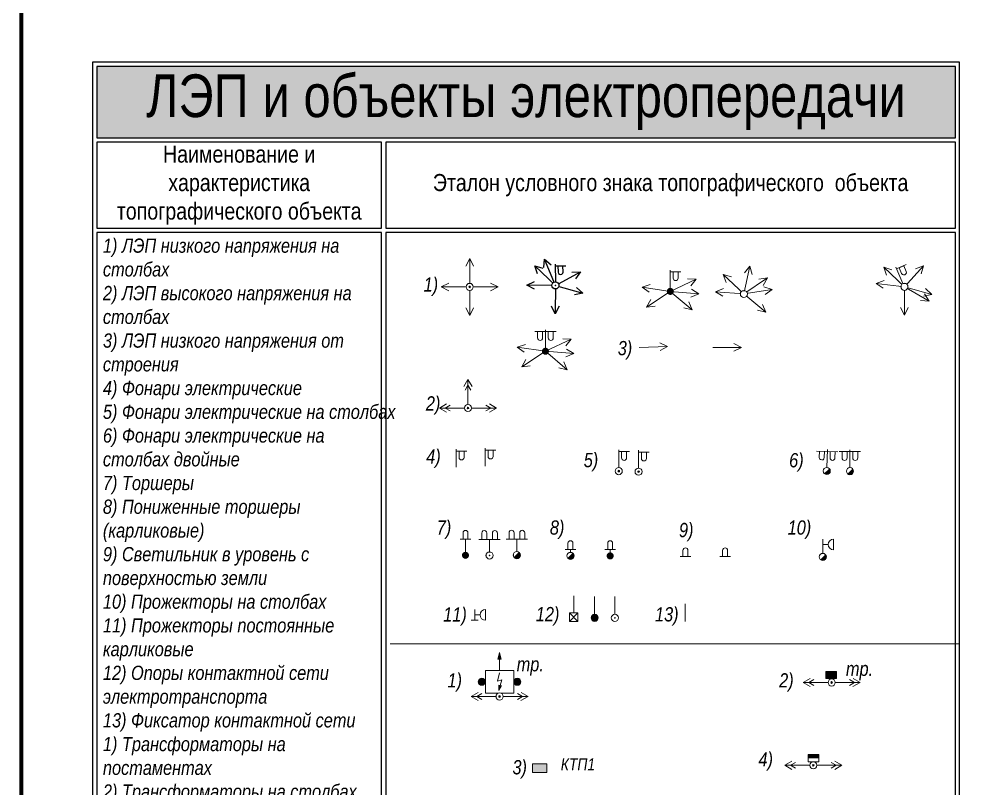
# Model space of a CAD drawing. Header units: metres. Extents: x -331 to 695, y -18 to 691.
# Drawn here: x -6.2 to 61.1, y 455.5 to 509.5 of the extents above; entities that cross this region are included whole.
import ezdxf

# ---------------------------------------------------------------- set-up
doc = ezdxf.new("R2010")
doc.units = ezdxf.units.M
doc.linetypes.add('СП_Граница маскировки', pattern=[3, 0, -3])
doc.layers.add('10 ЛЭП и объекты электропередачи', color=1, linetype='Continuous', lineweight=20, true_color=0xff0000)
doc.styles.add('СП_Д', font='ARIALNI.TTF')
doc.styles.add('СП_Р', font='ARIALN.TTF')

# ---------------------------------------------------------------- blocks, each defined once
blk = doc.blocks.new('*U413')
at = {"color": 0, "linetype": 'СП_Граница маскировки', "lineweight": 0}
blk.add_wipeout([(1.1, 2.25), (1.1, 1.36), (1.07, 1.23), (1, 1.11), (0.88, 1.04), (0.75, 1.01), (0.61, 1.04), (0.5, 1.12), (0.43, 1.23), (0.4, 1.36), (0.4, 2.25)], dxfattribs=at)
at = {"color": 0, "linetype": 'Continuous', "lineweight": -2}
for points in [[(0, 2.5), (0, 0)], [(0, 2.25), (1.5, 2.25)]]:
    blk.add_lwpolyline(points, dxfattribs=at)
blk.add_lwpolyline([(0.4, 2.25), (0.4, 1.36, 1), (1.1, 1.36), (1.1, 2.25)], format="xyb", dxfattribs=at)
blk = doc.blocks.new('*U569')
at = {"color": 0, "linetype": 'Continuous', "lineweight": -2}
for points in [[(0, 2.5), (0, 0)], [(0, 1.75), (0.75, 1.75)]]:
    blk.add_lwpolyline(points, dxfattribs=at)
at = {"color": 0, "linetype": 'СП_Граница маскировки', "lineweight": 0}
blk.add_wipeout([(0.5, 0), (0.43, 0.25), (0.25, 0.43), (0, 0.5), (-0.25, 0.43), (-0.43, 0.25), (-0.5, 0), (-0.43, -0.25), (-0.25, -0.43), (0, -0.5), (0.25, -0.43), (0.43, -0.25)], dxfattribs=at)
at = {"linetype": 'Continuous', "lineweight": -2}
h = blk.add_hatch(color=0, dxfattribs=at)
h.dxf.hatch_style = 1
h.paths.add_polyline_path([(0.5, 0, 0.198912), (0.35, 0.35), (-0.35, -0.35, 0.668179)])
at = {"color": 0, "linetype": 'Continuous', "lineweight": -2}
blk.add_lwpolyline([(1.5, 1), (1.5, 2.5, 1), (1.5, 1, -0.157631)], format="xyb", dxfattribs=at)
blk.add_circle((0, 0), 0.5, dxfattribs=at)
blk = doc.blocks.new('*U456')
at = {"color": 0, "linetype": 'Continuous', "lineweight": 20}
for points in [[(0, 1.5), (0, 0)], [(-0.5, 0), (0.5, 0)], [(0.75, 0.75), (0, 0.75)]]:
    blk.add_lwpolyline(points, dxfattribs=at)
blk.add_lwpolyline([(1.5, 1.5, 0.999417), (1.5, 0), (1.5, 1.5)], format="xyb", dxfattribs=at)
blk = doc.blocks.new('*U455')
at = {"lineweight": -2}
blk.add_hatch(color=0, dxfattribs=at).paths.add_polyline_path([(-0.24, 1.6), (0.24, 1.6), (0, 2.54)])
at = {"color": 0, "lineweight": -2}
for points in [[(0, 2.54), (0, 2.54), (-0.24, 1.6), (0.24, 1.6), (0, 2.54)], [(0, 0), (0, 1.6)]]:
    blk.add_lwpolyline(points, dxfattribs=at)
blk = doc.blocks.new('*U624')
at = {"linetype": 'Continuous', "lineweight": -2}
h = blk.add_hatch(color=0, dxfattribs=at)
h.dxf.hatch_style = 1
h.paths.add_polyline_path([(-0.75, 0.5), (-0.75, -0.5), (0.75, -0.5), (0.75, 0.5)])
at = {"color": 0, "linetype": 'Continuous', "lineweight": -2}
blk.add_lwpolyline([(0.75, 0.5), (0.75, -0.5), (-0.75, -0.5), (-0.75, 0.5)], close=True, dxfattribs=at)
at = {"color": 0, "linetype": 'Continuous', "lineweight": -2, "style": 'СП_Д', "flags": 4}
blk.add_attdef('ВИД', (2.09, -0.12), '', height=1.7, dxfattribs=at)
blk = doc.blocks.new('*U454')
at = {"linetype": 'Continuous', "lineweight": -2}
blk.add_hatch(color=0, dxfattribs=at).paths.add_polyline_path([(-0.75, 1), (-0.75, 0.5), (0.75, 0.5), (0.75, 1)])
at = {"color": 0, "linetype": 'Continuous', "lineweight": -2, "flags": 128}
for points in [[(0.75, 1), (-0.75, 1)], [(-0.75, 1), (-0.75, 0)], [(-0.75, 0), (0.75, 0)], [(0.75, 0), (0.75, 1)]]:
    blk.add_lwpolyline(points, dxfattribs=at)
blk = doc.blocks.new('*U623')
at = {"linetype": 'Continuous', "lineweight": -2}
h = blk.add_hatch(color=0, dxfattribs=at)
h.dxf.hatch_style = 1
h.paths.add_polyline_path([(-3, 0, 1), (-2, 0, 1)])
h = blk.add_hatch(color=0, dxfattribs=at)
h.dxf.hatch_style = 1
h.paths.add_polyline_path([(2, 0, 1), (3, 0, 1)])
h = blk.add_hatch(color=0, dxfattribs=at)
h.dxf.hatch_style = 1
h.paths.add_polyline_path([(-0.09, -1.23), (0.29, -0.58), (-0.09, -0.48)])
at = {"color": 0, "linetype": 'Continuous', "lineweight": -2}
blk.add_lwpolyline([(2, 1.59), (2, -1.59), (-2, -1.59), (-2, 1.59)], close=True, dxfattribs=at)
for points in [[(-0.01, 1.23), (-0.31, 0.1)], [(-0.31, 0.1), (0.31, 0.26)], [(0.31, 0.26), (0.1, -0.53)], [(-0.09, -1.23), (-0.09, -0.48)], [(-0.09, -0.48), (0.29, -0.58)], [(-0.09, -1.23), (0.29, -0.58)]]:
    blk.add_lwpolyline(points, dxfattribs=at)
for centre in [(-2.5, 0), (2.5, 0)]:
    blk.add_circle(centre, 0.5, dxfattribs=at)
blk = doc.blocks.new('*U622')
at = {"linetype": 'Continuous', "lineweight": -2}
h = blk.add_hatch(color=0, dxfattribs=at)
h.dxf.hatch_style = 1
h.paths.add_polyline_path([(1, 0), (1, 1.2), (-1, 1.2), (-1, 0)])
at = {"color": 0, "linetype": 'Continuous', "lineweight": -2}
blk.add_lwpolyline([(-1, 0), (1, 0), (1, 1.2), (-1, 1.2)], close=True, dxfattribs=at)
at = {"color": 0, "linetype": 'Continuous', "lineweight": -2, "style": 'СП_Д'}
blk.add_attdef('КТП_001', (2.95, 0.29), '', height=1.7, dxfattribs=at)
blk = doc.blocks.new('*U568')
at = {"linetype": 'Continuous', "lineweight": -2}
h = blk.add_hatch(color=0, dxfattribs=at)
h.dxf.hatch_style = 1
h.paths.add_polyline_path([(0.5, 0, 1), (-0.5, 0, 1)])
at = {"color": 0, "linetype": 'СП_Граница маскировки', "lineweight": 0}
blk.add_wipeout([(-0.35, 0.9), (-0.35, 1.79), (-0.32, 1.92), (-0.25, 2.04), (-0.13, 2.11), (0, 2.14), (0.14, 2.11), (0.25, 2.03), (0.32, 1.92), (0.35, 1.79), (0.35, 0.9)], dxfattribs=at)
at = {"color": 0, "linetype": 'Continuous', "lineweight": -2}
blk.add_lwpolyline([(0.35, 0.9), (0.35, 1.79, 1), (-0.35, 1.79), (-0.35, 0.9)], format="xyb", dxfattribs=at)
for points in [[(0.75, 0.9), (-0.75, 0.9)], [(0, 0.9), (0, 0.5)]]:
    blk.add_lwpolyline(points, dxfattribs=at)
blk = doc.blocks.new('*U450')
at = {"color": 0, "linetype": 'СП_Граница маскировки', "lineweight": 0}
blk.add_wipeout([(-0.35, 0), (-0.35, 0.89), (-0.32, 1.02), (-0.25, 1.14), (-0.13, 1.21), (0, 1.24), (0.14, 1.21), (0.25, 1.13), (0.32, 1.02), (0.35, 0.89), (0.35, 0)], dxfattribs=at)
at = {"color": 0, "linetype": 'Continuous', "lineweight": -2}
blk.add_lwpolyline([(0.75, 0), (-0.75, 0)], dxfattribs=at)
blk.add_lwpolyline([(0.35, 0), (0.35, 0.89, 1), (-0.35, 0.89), (-0.35, 0)], format="xyb", dxfattribs=at)
blk = doc.blocks.new('*U567')
at = {"color": 0, "linetype": 'СП_Граница маскировки', "lineweight": 0}
blk.add_wipeout([(-0.35, 0.9), (-0.35, 1.79), (-0.32, 1.92), (-0.25, 2.04), (-0.13, 2.11), (0, 2.14), (0.14, 2.11), (0.25, 2.03), (0.32, 1.92), (0.35, 1.79), (0.35, 0.9)], dxfattribs=at)
at = {"linetype": 'Continuous', "lineweight": -2}
h = blk.add_hatch(color=0, dxfattribs=at)
h.dxf.hatch_style = 1
h.paths.add_polyline_path([(0.5, 0, 0.198912), (0.35, 0.35), (-0.35, -0.35, 0.668179)])
at = {"color": 0, "linetype": 'Continuous', "lineweight": -2}
blk.add_lwpolyline([(0.35, 0.9), (0.35, 1.79, 1), (-0.35, 1.79), (-0.35, 0.9)], format="xyb", dxfattribs=at)
for points in [[(0.75, 0.9), (-0.75, 0.9)], [(0, 0.9), (0, 0.5)]]:
    blk.add_lwpolyline(points, dxfattribs=at)
at = {"color": 0, "linetype": 'Continuous', "lineweight": 5}
blk.add_lwpolyline([(0.35, 0.35), (-0.35, -0.35)], dxfattribs=at)
at = {"color": 0, "linetype": 'Continuous', "lineweight": -2}
blk.add_circle((0, 0), 0.5, dxfattribs=at)
blk = doc.blocks.new('СП_3.31.1')
at = {"color": 0, "linetype": 'СП_Граница маскировки', "lineweight": 0}
blk.add_wipeout([(0.5, 0), (0.43, 0.25), (0.25, 0.43), (0, 0.5), (-0.25, 0.43), (-0.43, 0.25), (-0.5, 0), (-0.43, -0.25), (-0.25, -0.43), (0, -0.5), (0.25, -0.43), (0.43, -0.25)], dxfattribs=at)
at = {"linetype": 'Continuous', "lineweight": 20}
h = blk.add_hatch(color=0, dxfattribs=at)
h.dxf.hatch_style = 1
h.paths.add_polyline_path([(0.12, 0, 1), (-0.12, 0, 1)])
at = {"color": 0, "linetype": 'Continuous', "lineweight": 20}
blk.add_circle((0, 0), 0.5, dxfattribs=at)
at = {"color": 7, "linetype": 'Continuous', "lineweight": 20}
blk.add_circle((0, 0), 0.12, dxfattribs=at)
blk = doc.blocks.new('*U557')
at = {"color": 1, "linetype": 'Continuous', "lineweight": -2}
for points in [[(-3, -0.58), (-4, 0), (-3.01, 0.57)], [(-2.51, -0.4), (-3.2, 0), (-2.51, 0.4)], [(2.51, 0.4), (3.2, 0), (2.51, -0.4)], [(3.01, 0.57), (4, 0), (3, -0.58)], [(0, 0), (-4, 0)], [(0, 0), (4, 0)]]:
    blk.add_lwpolyline(points, dxfattribs=at)
at = {"color": 7, "linetype": 'Continuous', "lineweight": -2}
blk.add_blockref('СП_3.31.1', (0, 0), dxfattribs=at)
blk = doc.blocks.new('*U558')
at = {"color": 1, "linetype": 'Continuous', "lineweight": -2}
for points in [[(-0.57, 3.01), (0, 4), (0.58, 3)], [(-0.4, 2.51), (0, 3.2), (0.4, 2.51)], [(0, 0), (0, 4)], [(-3, -0.58), (-4, 0), (-3.01, 0.57)], [(-2.51, -0.4), (-3.2, 0), (-2.51, 0.4)], [(2.51, 0.4), (3.2, 0), (2.51, -0.4)], [(3.01, 0.57), (4, 0), (3, -0.58)], [(0, 0), (-4, 0)], [(0, 0), (4, 0)]]:
    blk.add_lwpolyline(points, dxfattribs=at)
at = {"color": 7, "linetype": 'Continuous', "lineweight": -2}
blk.add_blockref('СП_3.31.1', (0, 0), dxfattribs=at)
blk = doc.blocks.new('*U583')
at = {"color": 0, "linetype": 'Continuous', "lineweight": -2}
for points in [[(-0.54, 2.93), (0, 4), (0.54, 2.93)], [(0, 0), (0, 4)], [(-2.93, -0.54), (-4, 0), (-2.93, 0.54)], [(0, 0), (-4, 0)], [(0, 0), (4, 0)], [(2.93, 0.54), (4, 0), (2.93, -0.54)], [(0, 0), (0, -4)], [(-0.54, -2.93), (0, -4), (0.54, -2.93)]]:
    blk.add_lwpolyline(points, dxfattribs=at)
at = {"color": 7, "linetype": 'Continuous', "lineweight": -2}
blk.add_blockref('СП_3.31.1', (0, 0), dxfattribs=at)
blk = doc.blocks.new('*U824')
at = {"color": 0, "linetype": 'СП_Граница маскировки', "lineweight": 0}
for points in [[(1.1, 2.75), (1.1, 1.86), (1.07, 1.73), (1, 1.61), (0.88, 1.54), (0.75, 1.51), (0.61, 1.54), (0.5, 1.62), (0.43, 1.73), (0.4, 1.86), (0.4, 2.75)], [(0.5, 0), (0.43, 0.25), (0.25, 0.43), (0, 0.5), (-0.25, 0.43), (-0.43, 0.25), (-0.5, 0), (-0.43, -0.25), (-0.25, -0.43), (0, -0.5), (0.25, -0.43), (0.43, -0.25)]]:
    blk.add_wipeout(points, dxfattribs=at)
at = {"linetype": 'Continuous', "lineweight": -2}
h = blk.add_hatch(color=0, dxfattribs=at)
h.dxf.hatch_style = 1
h.paths.add_polyline_path([(0.12, 0, 1), (-0.12, 0, 1)])
at = {"color": 0, "linetype": 'Continuous', "lineweight": -2}
for points in [[(0, 3), (0, 0.5)], [(0, 2.75), (1.5, 2.75)]]:
    blk.add_lwpolyline(points, dxfattribs=at)
blk.add_lwpolyline([(0.4, 2.75), (0.4, 1.86, 1), (1.1, 1.86), (1.1, 2.75)], format="xyb", dxfattribs=at)
for radius in [0.5, 0.12]:
    blk.add_circle((0, 0), radius, dxfattribs=at)
blk = doc.blocks.new('*U823')
at = {"color": 0, "linetype": 'СП_Граница маскировки', "lineweight": 0}
for points in [[(1.1, 2.75), (1.1, 1.86), (1.07, 1.73), (1, 1.61), (0.88, 1.54), (0.75, 1.51), (0.61, 1.54), (0.5, 1.62), (0.43, 1.73), (0.4, 1.86), (0.4, 2.75)], [(0.5, 0), (0.43, 0.25), (0.25, 0.43), (0, 0.5), (-0.25, 0.43), (-0.43, 0.25), (-0.5, 0), (-0.43, -0.25), (-0.25, -0.43), (0, -0.5), (0.25, -0.43), (0.43, -0.25)]]:
    blk.add_wipeout(points, dxfattribs=at)
at = {"linetype": 'Continuous', "lineweight": -2}
h = blk.add_hatch(color=0, dxfattribs=at)
h.dxf.hatch_style = 1
h.paths.add_polyline_path([(0.12, 0, 1), (-0.12, 0, 1)])
at = {"color": 0, "linetype": 'Continuous', "lineweight": -2}
for points in [[(0, 3), (0, 0.5)], [(0, 2.75), (1.5, 2.75)]]:
    blk.add_lwpolyline(points, dxfattribs=at)
blk.add_lwpolyline([(0.4, 2.75), (0.4, 1.86, 1), (1.1, 1.86), (1.1, 2.75)], format="xyb", dxfattribs=at)
for radius in [0.5, 0.12]:
    blk.add_circle((0, 0), radius, dxfattribs=at)
blk = doc.blocks.new('*U826')
at = {"color": 0, "linetype": 'СП_Граница маскировки', "lineweight": 0}
for points in [[(-0.4, 2.75), (-0.4, 1.86), (-0.43, 1.73), (-0.5, 1.61), (-0.62, 1.54), (-0.75, 1.51), (-0.89, 1.54), (-1, 1.62), (-1.07, 1.73), (-1.1, 1.86), (-1.1, 2.75)], [(1.1, 2.75), (1.1, 1.86), (1.07, 1.73), (1, 1.61), (0.88, 1.54), (0.75, 1.51), (0.61, 1.54), (0.5, 1.62), (0.43, 1.73), (0.4, 1.86), (0.4, 2.75)], [(0.5, 0), (0.43, 0.25), (0.25, 0.43), (0, 0.5), (-0.25, 0.43), (-0.43, 0.25), (-0.5, 0), (-0.43, -0.25), (-0.25, -0.43), (0, -0.5), (0.25, -0.43), (0.43, -0.25)]]:
    blk.add_wipeout(points, dxfattribs=at)
at = {"linetype": 'Continuous', "lineweight": -2}
h = blk.add_hatch(color=0, dxfattribs=at)
h.dxf.hatch_style = 1
h.paths.add_polyline_path([(0.5, 0, 0.198912), (0.35, 0.35), (-0.35, -0.35, 0.668179)])
at = {"color": 0, "linetype": 'Continuous', "lineweight": -2}
for points in [[(0, 2.75), (-1.5, 2.75)], [(0, 3), (0, 0.5)], [(0, 2.75), (1.5, 2.75)]]:
    blk.add_lwpolyline(points, dxfattribs=at)
for points in [[(-0.4, 2.75), (-0.4, 1.86, -1), (-1.1, 1.86), (-1.1, 2.75)], [(0.4, 2.75), (0.4, 1.86, 1), (1.1, 1.86), (1.1, 2.75)]]:
    blk.add_lwpolyline(points, format="xyb", dxfattribs=at)
blk.add_circle((0, 0), 0.5, dxfattribs=at)
blk = doc.blocks.new('*U825')
at = {"color": 0, "linetype": 'СП_Граница маскировки', "lineweight": 0}
for points in [[(-0.32, 2.76), (-0.34, 1.88), (-0.37, 1.74), (-0.45, 1.63), (-0.57, 1.56), (-0.7, 1.54), (-0.84, 1.57), (-0.95, 1.65), (-1.02, 1.76), (-1.04, 1.9), (-1.02, 2.78)], [(1.18, 2.72), (1.16, 1.83), (1.13, 1.7), (1.04, 1.58), (0.93, 1.51), (0.8, 1.49), (0.66, 1.52), (0.55, 1.6), (0.48, 1.72), (0.46, 1.85), (0.48, 2.74)], [(0.5, 0), (0.43, 0.25), (0.25, 0.43), (0, 0.5), (-0.25, 0.43), (-0.43, 0.25), (-0.5, 0), (-0.43, -0.25), (-0.25, -0.43), (0, -0.5), (0.25, -0.43), (0.43, -0.25)]]:
    blk.add_wipeout(points, dxfattribs=at)
at = {"linetype": 'Continuous', "lineweight": -2}
h = blk.add_hatch(color=0, dxfattribs=at)
h.dxf.hatch_style = 1
h.paths.add_polyline_path([(0.5, -0.02, 0.198912), (0.36, 0.34), (-0.36, -0.34, 0.668179)])
at = {"color": 0, "linetype": 'Continuous', "lineweight": -2}
for points in [[(0.08, 2.75), (-1.42, 2.79)], [(0.09, 3), (0.02, 0.5)], [(0.08, 2.75), (1.58, 2.7)]]:
    blk.add_lwpolyline(points, dxfattribs=at)
for points in [[(-0.32, 2.76), (-0.34, 1.88, -1), (-1.04, 1.9), (-1.02, 2.78)], [(0.48, 2.74), (0.46, 1.85, 1), (1.16, 1.83), (1.18, 2.72)]]:
    blk.add_lwpolyline(points, format="xyb", dxfattribs=at)
blk.add_circle((0, 0), 0.5, dxfattribs=at)
blk = doc.blocks.new('*U543')
at = {"linetype": 'Continuous', "lineweight": -2}
h = blk.add_hatch(color=0, dxfattribs=at)
h.dxf.hatch_style = 1
h.paths.add_polyline_path([(0.5, 0, 0.198912), (0.35, 0.35), (-0.35, -0.35, 0.668179)])
at = {"color": 0, "linetype": 'СП_Граница маскировки', "lineweight": 0}
for points in [[(-1.09, 2.26), (-1.09, 3.15), (-1.06, 3.28), (-0.98, 3.4), (-0.87, 3.47), (-0.74, 3.5), (-0.6, 3.47), (-0.49, 3.39), (-0.42, 3.28), (-0.39, 3.15), (-0.39, 2.26)], [(0.41, 2.26), (0.41, 3.14), (0.44, 3.28), (0.52, 3.39), (0.63, 3.47), (0.76, 3.49), (0.9, 3.46), (1.01, 3.39), (1.08, 3.28), (1.11, 3.14), (1.11, 2.26)]]:
    blk.add_wipeout(points, dxfattribs=at)
at = {"color": 0, "linetype": 'Continuous', "lineweight": -2}
for points in [[(-0.39, 2.26), (-0.39, 3.15, 1), (-1.09, 3.15), (-1.09, 2.26)], [(0.41, 2.26), (0.41, 3.14, -1), (1.11, 3.14), (1.11, 2.26)]]:
    blk.add_lwpolyline(points, format="xyb", dxfattribs=at)
for points in [[(0.01, 2.26), (-1.49, 2.26)], [(0.01, 2.26), (1.51, 2.26)]]:
    blk.add_lwpolyline(points, dxfattribs=at)
at = {"color": 0, "linetype": 'СП_Граница маскировки', "lineweight": 0}
blk.add_wipeout([(0.35, 0.35), (0.29, 0.41), (0.14, 0.48), (0, 0.5), (-0.19, 0.46), (-0.39, 0.32), (-0.48, 0.12), (-0.48, -0.13), (-0.43, -0.25), (-0.35, -0.35), (-0.35, -0.35)], dxfattribs=at)
at = {"color": 0, "linetype": 'Continuous', "lineweight": -2}
for points in [[(0.01, 2.26), (0, 0.5)], [(0.35, 0.35), (-0.35, -0.35)]]:
    blk.add_lwpolyline(points, dxfattribs=at)
blk.add_circle((0, 0), 0.5, dxfattribs=at)
blk = doc.blocks.new('*U547')
at = {"linetype": 'Continuous', "lineweight": -2}
h = blk.add_hatch(color=0, dxfattribs=at)
h.dxf.hatch_style = 1
h.paths.add_polyline_path([(0.5, 0, 1), (-0.5, 0, 1)])
at = {"color": 0, "linetype": 'СП_Граница маскировки', "lineweight": 0}
blk.add_wipeout([(-0.35, 2.26), (-0.35, 3.15), (-0.32, 3.28), (-0.25, 3.4), (-0.13, 3.47), (0, 3.5), (0.14, 3.47), (0.25, 3.39), (0.32, 3.28), (0.35, 3.15), (0.35, 2.26)], dxfattribs=at)
at = {"color": 0, "linetype": 'Continuous', "lineweight": -2}
blk.add_lwpolyline([(0.35, 2.26), (0.35, 3.15, 1), (-0.35, 3.15), (-0.35, 2.26)], format="xyb", dxfattribs=at)
for points in [[(0.75, 2.26), (-0.75, 2.26)], [(0, 2.26), (0, 0.5)]]:
    blk.add_lwpolyline(points, dxfattribs=at)
blk = doc.blocks.new('*U546')
at = {"color": 0, "linetype": 'СП_Граница маскировки', "lineweight": 0}
for points in [[(-1.1, 2.26), (-1.1, 3.14), (-1.08, 3.28), (-1, 3.39), (-0.89, 3.47), (-0.75, 3.49), (-0.62, 3.47), (-0.51, 3.39), (-0.43, 3.28), (-0.4, 3.15), (-0.4, 2.26)], [(0.4, 2.26), (0.4, 3.15), (0.42, 3.28), (0.5, 3.4), (0.61, 3.47), (0.75, 3.5), (0.88, 3.47), (0.99, 3.39), (1.07, 3.28), (1.1, 3.15), (1.1, 2.26)]]:
    blk.add_wipeout(points, dxfattribs=at)
at = {"color": 0, "linetype": 'ByBlock', "lineweight": -2}
for points in [[(-0.4, 2.26), (-0.4, 3.15, 1), (-1.1, 3.14), (-1.1, 2.26)], [(0.4, 2.26), (0.4, 3.15, -1), (1.1, 3.15), (1.1, 2.26)]]:
    blk.add_lwpolyline(points, format="xyb", dxfattribs=at)
for points in [[(0, 2.26), (-1.5, 2.26)], [(0, 2.26), (0, 0.5)], [(0, 2.26), (1.5, 2.26)]]:
    blk.add_lwpolyline(points, dxfattribs=at)
at = {"color": 0, "linetype": 'СП_Граница маскировки', "lineweight": 0, "ltscale": 100}
blk.add_wipeout([(-0.19, 0.46), (-0.46, 0.19), (-0.46, -0.19), (-0.19, -0.46), (0.19, -0.46), (0.46, -0.19), (0.46, 0.19), (0.19, 0.46)], dxfattribs=at)
at = {"linetype": 'Continuous', "lineweight": 20}
h = blk.add_hatch(color=7, dxfattribs=at)
h.dxf.hatch_style = 1
h.paths.add_polyline_path([(0.12, 0, 1), (-0.12, 0, 1)])
at = {"color": 0, "linetype": 'ByBlock', "lineweight": -2}
blk.add_circle((0, 0), 0.5, dxfattribs=at)
blk = doc.blocks.new('*U549')
at = {"color": 0, "linetype": 'Continuous', "lineweight": -2}
blk.add_lwpolyline([(0, 2.5), (0, 0)], dxfattribs=at)
blk = doc.blocks.new('*U790')
at = {"color": 0, "linetype": 'Continuous', "lineweight": -2}
blk.add_lwpolyline([(0, 3), (0, 0.5)], dxfattribs=at)
at = {"color": 0, "linetype": 'СП_Граница маскировки', "lineweight": 0, "ltscale": 10}
blk.add_wipeout([(-0.6, -0.6), (0.6, -0.6), (0.6, 0.6), (-0.6, 0.6)], dxfattribs=at)
at = {"color": 0, "linetype": 'Continuous', "lineweight": -2}
for points in [[(-0.6, 0.6), (0.6, -0.6)], [(0.6, 0.6), (-0.6, -0.6)]]:
    blk.add_lwpolyline(points, dxfattribs=at)
blk.add_lwpolyline([(-0.6, -0.6), (0.6, -0.6), (0.6, 0.6), (-0.6, 0.6)], close=True, dxfattribs=at)
blk = doc.blocks.new('*U791')
at = {"linetype": 'Continuous', "lineweight": -2}
h = blk.add_hatch(color=0, dxfattribs=at)
h.dxf.hatch_style = 1
h.paths.add_polyline_path([(0.5, 0, 1), (-0.5, 0, 1)])
at = {"color": 0, "linetype": 'Continuous', "lineweight": -2}
blk.add_lwpolyline([(0, 3), (0, 0.5)], dxfattribs=at)
blk.add_circle((0, 0), 0.5, dxfattribs=at)
blk = doc.blocks.new('*U792')
at = {"color": 0, "linetype": 'Continuous', "lineweight": -2}
blk.add_lwpolyline([(0, 3), (0, 0.5)], dxfattribs=at)
at = {"color": 0, "linetype": 'СП_Граница маскировки', "lineweight": 0}
blk.add_wipeout([(0.5, 0), (0.43, 0.25), (0.25, 0.43), (0, 0.5), (-0.25, 0.43), (-0.43, 0.25), (-0.5, 0), (-0.43, -0.25), (-0.25, -0.43), (0, -0.5), (0.25, -0.43), (0.43, -0.25)], dxfattribs=at)
at = {"linetype": 'Continuous', "lineweight": -2}
h = blk.add_hatch(color=0, dxfattribs=at)
h.dxf.hatch_style = 1
h.paths.add_polyline_path([(0.12, 0, 1), (-0.12, 0, 1)])
at = {"color": 0, "linetype": 'Continuous', "lineweight": -2}
blk.add_circle((0, 0), 0.5, dxfattribs=at)
blk = doc.blocks.new('*U580')
at = {"color": 1, "linetype": 'Continuous', "lineweight": -2, "true_color": 0xff0000}
for points in [[(0, 0), (4, 0)], [(2.93, 0.54), (4, 0), (2.93, -0.54)]]:
    blk.add_lwpolyline(points, dxfattribs=at)
blk = doc.blocks.new('*U581')
at = {"layer": '10 ЛЭП и объекты электропередачи', "color": 0, "linetype": 'Continuous', "lineweight": -2}
for rotation in [136.7153017676442, 112.6666931369184, 29.06516650316866, 180, 344.4912433737072, 270]:
    blk.add_blockref('*U580', (0, 0), dxfattribs=dict(at, rotation=rotation))
at = {"color": 0, "linetype": 'СП_Граница маскировки', "lineweight": 0}
for points in [[(1.04, 2.77), (1.06, 1.89), (1.04, 1.75), (0.96, 1.64), (0.85, 1.56), (0.72, 1.53), (0.58, 1.55), (0.47, 1.63), (0.39, 1.74), (0.36, 1.87), (0.34, 2.76)], [(0.5, 0), (0.43, 0.25), (0.25, 0.43), (0, 0.5), (-0.25, 0.43), (-0.43, 0.25), (-0.5, 0), (-0.43, -0.25), (-0.25, -0.43), (0, -0.5), (0.25, -0.43), (0.43, -0.25)]]:
    blk.add_wipeout(points, dxfattribs=at)
at = {"linetype": 'Continuous', "lineweight": -2}
h = blk.add_hatch(color=0, dxfattribs=at)
h.dxf.hatch_style = 1
h.paths.add_polyline_path([(0.12, 0, 1), (-0.12, 0, 1)])
at = {"color": 0, "linetype": 'Continuous', "lineweight": -2}
for points in [[(-0.06, 3), (-0.01, 0.5)], [(-0.06, 2.75), (1.44, 2.78)]]:
    blk.add_lwpolyline(points, dxfattribs=at)
blk.add_lwpolyline([(0.34, 2.76), (0.36, 1.87, 1), (1.06, 1.89), (1.04, 2.77)], format="xyb", dxfattribs=at)
blk.add_circle((0, 0), 0.5, dxfattribs=at)
blk = doc.blocks.new('*U650')
at = {"color": 0, "linetype": 'Continuous', "lineweight": -2}
for points in [[(0, 0), (4, 0)], [(2.93, 0.54), (4, 0), (2.93, -0.54)]]:
    blk.add_lwpolyline(points, dxfattribs=at)
blk = doc.blocks.new('*U588')
at = {"layer": '10 ЛЭП и объекты электропередачи'}
for rotation in [136.7153017676442, 77.75430177851949, 175.6671701788129, 320.072065104815, 9.155666716216238]:
    blk.add_blockref('*U650', (0, 0), dxfattribs=dict(at, rotation=rotation))
at = {"layer": '10 ЛЭП и объекты электропередачи', "zscale": 0.5, "rotation": 34.33134727910337}
blk.add_blockref('*U650', (0, 0), dxfattribs=at)
at = {"color": 0, "linetype": 'СП_Граница маскировки', "lineweight": 0, "ltscale": 100}
blk.add_wipeout([(-0.19, 0.46), (-0.46, 0.19), (-0.46, -0.19), (-0.19, -0.46), (0.19, -0.46), (0.46, -0.19), (0.46, 0.19), (0.19, 0.46)], dxfattribs=at)
at = {"color": 0, "linetype": 'Continuous', "lineweight": -2}
blk.add_circle((0, 0), 0.5, dxfattribs=at)
blk = doc.blocks.new('*U589')
at = {"layer": '10 ЛЭП и объекты электропередачи'}
for rotation in [136.7153017676442, 47.7701232152503, 173.073222688891, 270, 329.9999999999999]:
    blk.add_blockref('*U650', (0, 0), dxfattribs=dict(at, rotation=rotation))
at = {"layer": '10 ЛЭП и объекты электропередачи', "zscale": 0.5, "rotation": 344.6437125797182}
blk.add_blockref('*U650', (0, 0), dxfattribs=at)
at = {"color": 0, "linetype": 'СП_Граница маскировки', "lineweight": 0}
blk.add_wipeout([(-0.1, 2.96), (0.25, 2.15), (0.28, 2.02), (0.26, 1.88), (0.18, 1.76), (0.07, 1.69), (-0.06, 1.66), (-0.2, 1.68), (-0.31, 1.76), (-0.39, 1.87), (-0.74, 2.68)], dxfattribs=at)
at = {"color": 0, "linetype": 'СП_Граница маскировки', "lineweight": 0, "ltscale": 100}
blk.add_wipeout([(-0.19, 0.46), (-0.46, 0.19), (-0.46, -0.19), (-0.19, -0.46), (0.19, -0.46), (0.46, -0.19), (0.46, 0.19), (0.19, 0.46)], dxfattribs=at)
at = {"color": 0, "linetype": 'Continuous', "lineweight": -2}
for points in [[(-1.21, 2.74), (-0.2, 0.46)], [(-1.11, 2.52), (0.26, 3.12)]]:
    blk.add_lwpolyline(points, dxfattribs=at)
blk.add_lwpolyline([(-0.74, 2.68), (-0.39, 1.87, 1), (0.25, 2.15), (-0.1, 2.96)], format="xyb", dxfattribs=at)
blk.add_circle((0, 0), 0.5, dxfattribs=at)
blk = doc.blocks.new('*U593')
at = {"linetype": 'Continuous', "lineweight": -2}
h = blk.add_hatch(color=7, dxfattribs=at)
h.dxf.hatch_style = 1
h.paths.add_polyline_path([(0.5, 0, 1), (-0.5, 0, 1)])
at = {"linetype": 'Continuous'}
for points in [[(0, 0), (3.62, 1.71)], [(2.42, 1.75), (3.62, 1.71), (2.88, 0.76)], [(-2.98, -0.11), (-3.96, 0.58), (-2.82, 0.97)], [(0, 0), (-3.96, 0.58)], [(0, 0), (-3.33, -2.21)], [(0, 0), (3.99, -0.33)], [(0, 0), (3.05, -2.59)], [(2.97, 0.3), (3.99, -0.33), (2.88, -0.79)], [(-2.14, -2.07), (-3.33, -2.21), (-2.74, -1.16)], [(2.59, -1.48), (3.05, -2.59), (1.88, -2.31)]]:
    blk.add_lwpolyline(points, dxfattribs=at)
at = {"color": 7, "linetype": 'Continuous', "lineweight": -2}
blk.add_wipeout([(1.1, 2.75), (1.1, 1.87), (1.07, 1.73), (1, 1.62), (0.88, 1.54), (0.75, 1.52), (0.61, 1.54), (0.5, 1.62), (0.43, 1.73), (0.4, 1.87), (0.4, 2.75)], dxfattribs=at)
at = {"color": 0, "linetype": 'Continuous', "lineweight": -2}
for points in [[(0, 3), (0, 0.5)], [(0, 2.75), (1.5, 2.75)]]:
    blk.add_lwpolyline(points, dxfattribs=at)
blk.add_lwpolyline([(0.4, 2.75), (0.4, 1.87, 1), (1.1, 1.87), (1.1, 2.75)], format="xyb", dxfattribs=at)
blk = doc.blocks.new('*U592')
at = {"linetype": 'Continuous', "lineweight": -2}
h = blk.add_hatch(color=7, dxfattribs=at)
h.dxf.hatch_style = 1
h.paths.add_polyline_path([(0.5, 0, 1), (-0.5, 0, 1)])
at = {"color": 0, "linetype": 'Continuous', "lineweight": -2}
for points in [[(0, 0), (3.62, 1.71)], [(2.42, 1.75), (3.62, 1.71), (2.88, 0.76)], [(-2.98, -0.11), (-3.96, 0.58), (-2.82, 0.97)], [(0, 0), (-3.96, 0.58)], [(0, 0), (-3.33, -2.21)], [(0, 0), (3.99, -0.33)], [(0, 0), (3.05, -2.59)], [(2.97, 0.3), (3.99, -0.33), (2.88, -0.79)], [(-2.14, -2.07), (-3.33, -2.21), (-2.74, -1.16)], [(2.59, -1.48), (3.05, -2.59), (1.88, -2.31)]]:
    blk.add_lwpolyline(points, dxfattribs=at)
at = {"color": 7, "linetype": 'СП_Граница маскировки', "lineweight": 0}
blk.add_wipeout([(1.1, 2.75), (1.1, 1.87), (1.07, 1.73), (1, 1.62), (0.88, 1.54), (0.75, 1.52), (0.61, 1.54), (0.5, 1.62), (0.43, 1.73), (0.4, 1.87), (0.4, 2.75)], dxfattribs=at)
at = {"color": 7, "linetype": 'Continuous', "lineweight": -2}
for points in [[(0, 3), (0, 0.5)], [(0, 2.75), (1.5, 2.75)]]:
    blk.add_lwpolyline(points, dxfattribs=at)
blk.add_lwpolyline([(0.4, 2.75), (0.4, 1.87, 1), (1.1, 1.87), (1.1, 2.75)], format="xyb", dxfattribs=at)
at = {"color": 7, "linetype": 'СП_Граница маскировки', "lineweight": 0}
blk.add_wipeout([(-0.4, 2.75), (-0.4, 1.87), (-0.43, 1.73), (-0.5, 1.62), (-0.62, 1.54), (-0.75, 1.52), (-0.89, 1.54), (-1, 1.62), (-1.07, 1.73), (-1.1, 1.87), (-1.1, 2.75)], dxfattribs=at)
at = {"color": 7, "linetype": 'Continuous', "lineweight": -2}
blk.add_lwpolyline([(-1.5, 2.75), (0, 2.75)], dxfattribs=at)
blk.add_lwpolyline([(-1.1, 2.75), (-1.1, 1.87, 1), (-0.4, 1.87), (-0.4, 2.75)], format="xyb", dxfattribs=at)
blk = doc.blocks.new('*U651')
at = {"color": 0, "linetype": 'Continuous', "lineweight": -2}
for points in [[(0, 0), (4, 0.14)], [(2.91, 0.65), (4, 0.14), (2.95, -0.44)]]:
    blk.add_lwpolyline(points, dxfattribs=at)
blk = doc.blocks.new('*U595')
at = {"color": 0, "linetype": 'Continuous', "lineweight": -2}
for points in [[(2.93, 0.54), (4, -0.01), (2.93, -0.55)], [(0, 0), (4, -0.01)]]:
    blk.add_lwpolyline(points, dxfattribs=at)

msp = doc.modelspace()

# ---------------------------------------------------------------- hatches: boundary and pattern name
at = {"ltscale": 0.5, "true_color": 0xffa3a3}
h = msp.add_hatch(color=21, dxfattribs=at)
h.dxf.hatch_style = 1
h.paths.add_polyline_path([(-0.8, 501.192), (59.5, 501.192), (59.5, 506.192), (-0.8, 506.192)])

# ---------------------------------------------------------------- linework, layer by layer
at = {"ltscale": 0.5}
for points in [[(-0.8, 501.192), (59.5, 501.192), (59.5, 506.192), (-0.8, 506.192)], [(-0.8, 494.841), (19.2, 494.841), (19.2, 500.892), (-0.8, 500.892)], [(19.5, 494.841), (59.5, 494.841), (59.5, 500.892), (19.5, 500.892)], [(-0.8, 420.353), (19.2, 420.353), (19.2, 494.541), (-0.8, 494.541)]]:
    msp.add_lwpolyline(points, close=True, dxfattribs=at)
at = {"color": 253, "lineweight": 20, "ltscale": 0.5}
msp.add_lwpolyline([(59.8, 465.645), (19.8, 465.645)], dxfattribs=at)

# ---------------------------------------------------------------- block references
at = {"layer": '10 ЛЭП и объекты электропередачи', "linetype": 'Continuous', "lineweight": 20, "xscale": 0.5, "yscale": 0.5, "zscale": 0.5}
for name, p in [('*U651', (37.285, 486.473)), ('*U595', (42.471, 486.473))]:
    msp.add_blockref(name, p, dxfattribs=at)
at = {"layer": '10 ЛЭП и объекты электропередачи', "color": 0, "linetype": 'Continuous', "lineweight": 20, "xscale": 0.5, "yscale": 0.5, "zscale": 0.5}
for name, p in [('*U413', (24.442, 478.065)), ('*U549', (40.519, 467.217)), ('*U456', (25.744, 467.306)), ('*U455', (27.488, 463.78)), ('*U454', (49.524, 457.369))]:
    msp.add_blockref(name, p, dxfattribs=at)
at = {"layer": '10 ЛЭП и объекты электропередачи', "color": 116, "linetype": 'Continuous', "lineweight": 20, "true_color": 0x007f3f, "xscale": 0.5, "yscale": 0.5, "zscale": 0.5}
msp.add_blockref('*U413', (26.482, 478.133), dxfattribs=at)
at = {"layer": '10 ЛЭП и объекты электропередачи', "color": 0, "linetype": 'Continuous', "lineweight": 20, "ltscale": 0.5, "xscale": 0.5, "yscale": 0.5, "zscale": 0.5}
msp.add_blockref('*U791', (34.165, 467.473), dxfattribs=at)
at = {"layer": '10 ЛЭП и объекты электропередачи', "color": 0, "linetype": 'Continuous', "lineweight": 20}
ref = msp.add_blockref('*U623', (27.488, 462.988), dxfattribs=dict(at, xscale=0.5, yscale=0.5, zscale=0.5))
ref.add_attrib('ВИД', 'тр.', (28.69, 463.718), dxfattribs={"layer": '0', "color": 0, "linetype": 'Continuous', "lineweight": -2, "height": 1, "style": 'СП_Д'})
ref = msp.add_blockref('*U624', (50.765, 463.457), dxfattribs=dict(at, xscale=0.5, yscale=0.5, zscale=0.5))
ref.add_attrib('ВИД', 'тр.', (51.812, 463.398), dxfattribs={"layer": '0', "color": 0, "linetype": 'Continuous', "lineweight": -2, "height": 1, "style": 'СП_Д'})
at = {"layer": '10 ЛЭП и объекты электропередачи', "color": 0, "linetype": 'Continuous', "lineweight": 20, "xscale": 0.5, "yscale": 0.5, "zscale": 0.5}
msp.add_blockref('*U622', (30.31, 456.616), dxfattribs=at).add_auto_attribs({'КТП_001': 'КТП1'})

# ---------------------------------------------------------------- texts
at = {"color": 7, "lineweight": 13, "attachment_point": 5, "style": 'СП_Р'}
for s, insert, char_height, width in [('ЛЭП и объекты электропередачи', (29.35, 503.692), 3, 60.3), ('Наименование и характеристика топографического объекта', (9.2, 497.866), 1.2, 20), ('Эталон условного знака топографического  объекта ', (39.5, 497.866), 1.2, 40)]:
    msp.add_mtext(s, dxfattribs=dict(at, insert=insert, char_height=char_height, width=width))
at = {"color": 7, "ltscale": 0.5, "insert": (-0.369, 494.118), "char_height": 1, "width": 19.56923, "attachment_point": 1, "style": 'СП_Д'}
msp.add_mtext('1) ЛЭП низкого напряжения на столбах\\P2) ЛЭП высокого напряжения на столбах\\P3) ЛЭП низкого напряжения от строения\\P4) Фонари электрические\\P5) Фонари электрические на столбах\\P6) Фонари электрические на столбах двойные\\P7) Торшеры\\P8) Пониженные торшеры (карликовые)\\P9) Светильник в уровень с поверхностью земли\\P10) Прожекторы на столбах\\P11) Прожекторы постоянные карликовые\\P12) Опоры контактной сети электротранспорта\\P13) Фиксатор контактной сети\\P{\\C256;1) Трансформаторы на постаментах\\P2) Трансформаторы на столбах\\P3) Комплектная трансформаторная подстанция\\P4) Реклоузер\\P5) Кол-во проводов и напряжение\\P}1) Столбы деревянные\\P2) Столбы металлические\\P3) Столбы железобетонные\\P4) Столбы фермовые\\P5) Столбы с подкосом\\P6) Столбы с оттяжкой\\P7) Столбы двойные железобетонные\\P8) Столбы двойные металлические\\P9) Треугольная деревянная ферма\\P10) Четырёхугольная металлическая ферма', dxfattribs=at)
at = {"color": 212, "lineweight": 13, "true_color": 0xe000e0, "char_height": 1, "width": 1, "attachment_point": 5, "style": 'СП_Д'}
for s, insert in [('1)', (22.662, 490.739)), ('3)', (36.295, 486.268)), ('2)', (22.82, 482.385)), ('4)', (22.844, 478.66)), ('5)', (33.906, 478.408)), ('6)', (48.334, 478.395)), ('7)', (23.585, 473.667)), ('8)', (31.531, 473.667)), ('9)', (40.596, 473.492)), ('10)', (48.547, 473.667)), ('11)', (24.358, 467.565)), ('12)', (30.861, 467.585)), ('13)', (39.23, 467.574)), ('1)', (24.338, 462.933)), ('2)', (47.631, 462.933)), ('4)', (46.179, 457.385)), ('3)', (28.9, 456.831))]:
    msp.add_mtext(s, dxfattribs=dict(at, insert=insert))

# ---------------------------------------------------------------- next in the draw order: linework, layer by layer
at = {"color": 0, "linetype": 'Continuous', "ltscale": 0.5}
msp.add_lwpolyline([(-1.1, 420.053), (59.8, 420.053), (59.8, 506.492), (-1.1, 506.492)], close=True, dxfattribs=at)
at = {"ltscale": 0.5}
msp.add_lwpolyline([(19.5, 420.353), (59.5, 420.353), (59.5, 494.541), (19.5, 494.541)], close=True, dxfattribs=at)

# ---------------------------------------------------------------- next in the draw order: block references
at = {"layer": '10 ЛЭП и объекты электропередачи', "color": 0, "linetype": 'Continuous', "lineweight": 20, "xscale": 0.5, "yscale": 0.5, "zscale": 0.5}
for name, p in [('*U567', (32.468, 471.825)), ('*U569', (50.187, 471.753)), ('*U450', (40.541, 471.772))]:
    msp.add_blockref(name, p, dxfattribs=at)
at = {"layer": '10 ЛЭП и объекты электропередачи', "color": 116, "linetype": 'Continuous', "lineweight": 20, "true_color": 0x007f3f, "xscale": 0.5, "yscale": 0.5, "zscale": 0.5}
for name, p in [('*U568', (35.255, 471.825)), ('*U450', (43.328, 471.772))]:
    msp.add_blockref(name, p, dxfattribs=at)

# ---------------------------------------------------------------- next in the draw order: linework, layer by layer
at = {"color": 252, "linetype": 'Continuous', "lineweight": 15, "ltscale": 0.5, "const_width": 0.3}
msp.add_lwpolyline([(-4.1, 691.186), (524.1, 691.186, -0.414214), (526.1, 689.186), (526.1, 308.502, -0.414214), (524.1, 306.502), (-4.1, 306.502, -0.414214), (-6.1, 308.502), (-6.1, 689.186, -0.414214)], format="xyb", close=True, dxfattribs=at)

# ---------------------------------------------------------------- next in the draw order: block references
at = {"layer": '10 ЛЭП и объекты электропередачи', "linetype": 'Continuous', "lineweight": 20, "xscale": 0.5, "yscale": 0.5, "zscale": 0.5}
msp.add_blockref('*U583', (25.39, 490.717), dxfattribs=at)
at = {"layer": '10 ЛЭП и объекты электропередачи', "color": 0, "lineweight": -2, "xscale": 0.5, "yscale": 0.5, "zscale": 0.5, "rotation": 359.6766014883992}
msp.add_blockref('*U581', (31.409, 490.822, 9500), dxfattribs=at)
at = {"layer": '10 ЛЭП и объекты электропередачи', "color": 0, "linetype": 'Continuous', "lineweight": 20, "xscale": 0.5, "yscale": 0.5, "zscale": 0.5}
for name, p in [('*U588', (44.647, 490.223)), ('*U589', (55.919, 490.726)), ('*U558', (25.27, 482.212)), ('*U823', (35.857, 477.781)), ('*U547', (25.094, 471.868)), ('*U546', (26.783, 471.856)), ('*U543', (28.696, 471.878)), ('*U557', (50.808, 462.933)), ('*U557', (27.488, 461.95)), ('*U557', (49.522, 457.118))]:
    msp.add_blockref(name, p, dxfattribs=at)
at = {"layer": '10 ЛЭП и объекты электропередачи', "color": 0, "lineweight": 20, "xscale": 0.5, "yscale": 0.5, "zscale": 0.5}
msp.add_blockref('*U593', (39.478, 490.404), dxfattribs=at)
at = {"layer": '10 ЛЭП и объекты электропередачи', "xscale": 0.5, "yscale": 0.5, "zscale": 0.5}
msp.add_blockref('*U592', (30.71, 486.2), dxfattribs=at)
at = {"layer": '10 ЛЭП и объекты электропередачи', "color": 116, "linetype": 'Continuous', "lineweight": 20, "true_color": 0x007f3f, "xscale": 0.5, "yscale": 0.5, "zscale": 0.5}
for name, p in [('*U824', (37.25, 477.744)), ('*U826', (52.095, 477.776))]:
    msp.add_blockref(name, p, dxfattribs=at)
at = {"layer": '10 ЛЭП и объекты электропередачи', "color": 0, "linetype": 'Continuous', "lineweight": 20, "ltscale": 0.5, "xscale": 0.5, "yscale": 0.5, "zscale": 0.5}
for name, p in [('*U790', (32.692, 467.528)), ('*U792', (35.585, 467.473))]:
    msp.add_blockref(name, p, dxfattribs=at)

# ---------------------------------------------------------------- next in the draw order: block references
at = {"layer": '10 ЛЭП и объекты электропередачи', "color": 0, "linetype": 'Continuous', "lineweight": 20, "xscale": 0.5, "yscale": 0.5, "zscale": 0.5}
msp.add_blockref('*U825', (50.464, 477.792), dxfattribs=at)

doc.saveas('drawing.dxf')
